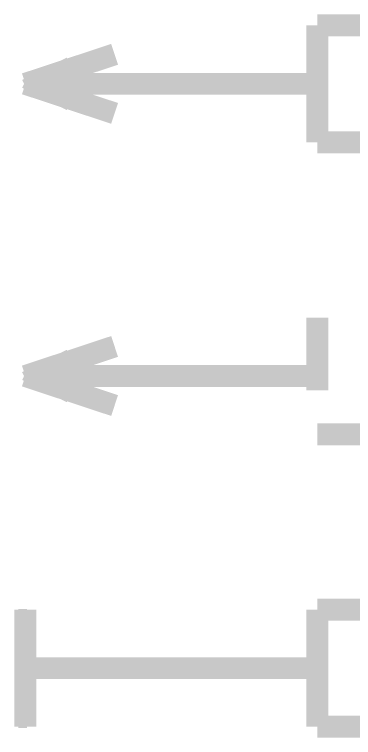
# Model space of a CAD drawing. Header units: inches. Extents: x 0 to 841, y 0 to 594.
# Drawn here: x 672.12 to 683.73, y 382.62 to 407.36 of the extents above; entities that cross this region are included whole.
import ezdxf

# ---------------------------------------------------------------- set-up
doc = ezdxf.new("R2010")
doc.units = ezdxf.units.IN
doc.layers.add('Sheet', color=255, linetype='Continuous')

msp = doc.modelspace()

# ---------------------------------------------------------------- linework, layer by layer
at = {"layer": 'Sheet'}
for points in [[(692.487, 406.983, 0.749, 0.749, 0), (682.493, 406.983, 0.749, 0.749, 0)], [(682.493, 406.983, 0.749, 0.749, 0), (682.493, 402.985, 0.749, 0.749, 0)], [(672.499, 404.984, 0.749, 0.749, 0), (675.553, 405.994, 0.749, 0.749, 0)], [(672.454, 404.984, 0.3, 0.3, 0), (673.981, 405.747, 0.3, 0.3, 0)], [(674.992, 404.984, 0.749, 0.749, 0), (672.499, 404.984, 0.749, 0.749, 0)], [(675.553, 403.973, 0.749, 0.749, 0), (672.499, 404.984, 0.749, 0.749, 0)], [(674.992, 404.984, 0.749, 0.749, 0), (677.485, 404.984, 0.749, 0.749, 0)], [(682.493, 404.984, 0.749, 0.749, 0), (677.485, 404.984, 0.749, 0.749, 0)], [(672.454, 404.984, 0.3, 0.3, 0), (673.981, 404.22, 0.3, 0.3, 0)], [(674.992, 404.984, 0.3, 0.3, 0), (672.454, 404.984, 0.3, 0.3, 0)], [(682.493, 404.984, 0.3, 0.3, 0), (677.485, 404.984, 0.3, 0.3, 0)], [(682.493, 402.985, 0.749, 0.749, 0), (692.487, 402.985, 0.749, 0.749, 0)], [(682.493, 396.988, 0.749, 0.749, 0), (682.493, 394.495, 0.749, 0.749, 0)], [(672.499, 394.989, 0.749, 0.749, 0), (675.553, 396, 0.749, 0.749, 0)], [(672.454, 394.989, 0.3, 0.3, 0), (673.981, 395.753, 0.3, 0.3, 0)], [(674.992, 394.989, 0.749, 0.749, 0), (672.499, 394.989, 0.749, 0.749, 0)], [(675.553, 393.979, 0.749, 0.749, 0), (672.499, 394.989, 0.749, 0.749, 0)], [(674.992, 394.989, 0.749, 0.749, 0), (677.485, 394.989, 0.749, 0.749, 0)], [(682.493, 394.989, 0.749, 0.749, 0), (677.485, 394.989, 0.749, 0.749, 0)], [(672.454, 394.989, 0.3, 0.3, 0), (673.981, 394.226, 0.3, 0.3, 0)], [(674.992, 394.989, 0.3, 0.3, 0), (672.454, 394.989, 0.3, 0.3, 0)], [(682.493, 394.989, 0.3, 0.3, 0), (677.485, 394.989, 0.3, 0.3, 0)], [(682.493, 392.99, 0.749, 0.749, 0), (685.614, 392.99, 0.749, 0.749, 0)], [(672.499, 386.994, 0.749, 0.749, 0), (672.499, 382.996, 0.749, 0.749, 0)], [(692.487, 386.994, 0.749, 0.749, 0), (682.493, 386.994, 0.749, 0.749, 0)], [(682.493, 386.994, 0.749, 0.749, 0), (682.493, 382.996, 0.749, 0.749, 0)], [(672.409, 387.016, 0.3, 0.3, 0), (672.409, 382.951, 0.3, 0.3, 0)], [(677.485, 384.995, 0.749, 0.749, 0), (672.499, 384.995, 0.749, 0.749, 0)], [(677.485, 384.995, 0.3, 0.3, 0), (672.409, 384.995, 0.3, 0.3, 0)], [(682.493, 384.995, 0.749, 0.749, 0), (677.485, 384.995, 0.749, 0.749, 0)], [(682.493, 384.995, 0.3, 0.3, 0), (677.485, 384.995, 0.3, 0.3, 0)], [(682.493, 382.996, 0.749, 0.749, 0), (692.487, 382.996, 0.749, 0.749, 0)]]:
    msp.add_lwpolyline(points, format="xyseb", dxfattribs=at)

doc.saveas('drawing.dxf')
